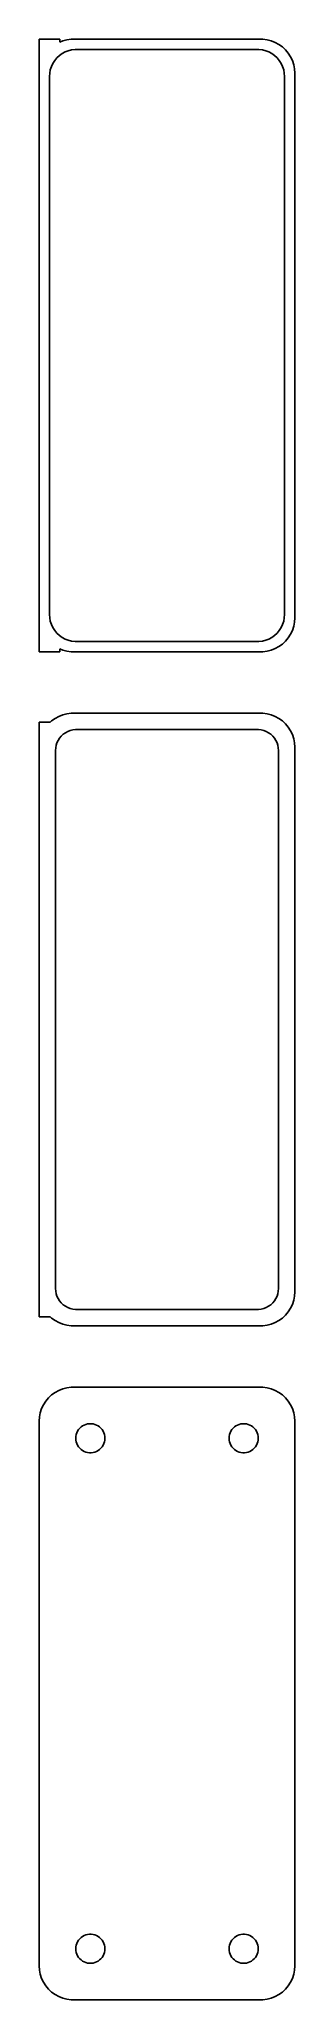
# Model space of a CAD drawing. Header units: metres. Extents: x -19 to 19, y 252 to 540.
import ezdxf

# ---------------------------------------------------------------- set-up
doc = ezdxf.new("R2010")
doc.units = ezdxf.units.M

msp = doc.modelspace()

# ---------------------------------------------------------------- linework, layer by layer
for p, q in [((-15.75, 539.979), (-18.75, 539.979)), ((-18.75, 539.979), (-18.75, 450.021)), ((-15.75, 539.575), (-15.75, 539.979)), ((-15.2951, 539.755), (-15.75, 539.575)), ((-14.6869, 539.911), (-15.2951, 539.755)), ((-14.0639, 539.99), (-14.6869, 539.911)), ((14.0639, 539.99), (-14.0639, 539.99)), ((14.6869, 539.911), (14.0639, 539.99)), ((15.2951, 539.755), (14.6869, 539.911)), ((15.8789, 539.524), (15.2951, 539.755)), ((16.4291, 539.222), (15.8789, 539.524)), ((16.9371, 538.853), (16.4291, 539.222)), ((17.3948, 538.423), (16.9371, 538.853)), ((-17.1243, 535.495), (-16.9691, 535.972)), ((-16.9691, 535.972), (-16.7552, 536.427)), ((-16.7552, 536.427), (-16.4861, 536.851)), ((-16.4861, 536.851), (-16.1659, 537.238)), ((-16.1659, 537.238), (-15.7997, 537.582)), ((-15.7997, 537.582), (-15.3933, 537.877)), ((-15.3933, 537.877), (-14.9531, 538.119)), ((-14.9531, 538.119), (-14.4861, 538.304)), ((-14.4861, 538.304), (-13.9995, 538.429)), ((-13.9995, 538.429), (-13.5012, 538.492)), ((-13.5012, 538.492), (13.5012, 538.492)), ((13.5012, 538.492), (13.9995, 538.429)), ((13.9995, 538.429), (14.4861, 538.304)), ((14.4861, 538.304), (14.9531, 538.119)), ((14.9531, 538.119), (15.3933, 537.877)), ((15.3933, 537.877), (15.7997, 537.582)), ((15.7997, 537.582), (16.1659, 537.238)), ((16.1659, 537.238), (16.4861, 536.851)), ((16.4861, 536.851), (16.7552, 536.427)), ((16.7552, 536.427), (16.9691, 535.972)), ((16.9691, 535.972), (17.1243, 535.495)), ((17.7951, 537.939), (17.3948, 538.423)), ((18.1315, 537.409), (17.7951, 537.939)), ((18.3989, 536.841), (18.1315, 537.409)), ((18.5929, 536.243), (18.3989, 536.841)), ((18.7106, 535.627), (18.5929, 536.243)), ((-17.25, 534.5), (-17.2184, 535.001)), ((-17.25, 455.5), (-17.25, 534.5)), ((-17.2184, 535.001), (-17.1243, 535.495)), ((17.1243, 535.495), (17.2184, 535.001)), ((17.2184, 535.001), (17.25, 534.5)), ((17.25, 534.5), (17.25, 455.5)), ((18.75, 535), (18.7106, 535.627)), ((18.75, 455), (18.75, 535)), ((-17.2184, 454.999), (-17.25, 455.5)), ((17.25, 455.5), (17.2184, 454.999)), ((-17.1243, 454.505), (-17.2184, 454.999)), ((-16.9691, 454.028), (-17.1243, 454.505)), ((-16.7552, 453.573), (-16.9691, 454.028)), ((-16.4861, 453.149), (-16.7552, 453.573)), ((-16.1659, 452.762), (-16.4861, 453.149)), ((-15.7997, 452.418), (-16.1659, 452.762)), ((-15.3933, 452.123), (-15.7997, 452.418)), ((15.7997, 452.418), (15.3933, 452.123)), ((16.1659, 452.762), (15.7997, 452.418)), ((16.4861, 453.149), (16.1659, 452.762)), ((16.7552, 453.573), (16.4861, 453.149)), ((16.9691, 454.028), (16.7552, 453.573)), ((17.1243, 454.505), (16.9691, 454.028)), ((17.2184, 454.999), (17.1243, 454.505)), ((17.7951, 452.061), (18.1315, 452.591)), ((18.1315, 452.591), (18.3989, 453.159)), ((18.3989, 453.159), (18.5929, 453.757)), ((18.5929, 453.757), (18.7106, 454.373)), ((18.7106, 454.373), (18.75, 455)), ((-18.75, 450.021), (-15.75, 450.021)), ((-15.75, 450.021), (-15.75, 450.425)), ((-15.75, 450.425), (-15.2951, 450.245)), ((-14.9531, 451.881), (-15.3933, 452.123)), ((-15.2951, 450.245), (-14.6869, 450.089)), ((-14.4861, 451.696), (-14.9531, 451.881)), ((-14.6869, 450.089), (-14.0639, 450.01)), ((-13.9995, 451.571), (-14.4861, 451.696)), ((-14.0639, 450.01), (14.0639, 450.01)), ((-13.5012, 451.508), (-13.9995, 451.571)), ((13.5012, 451.508), (-13.5012, 451.508)), ((13.9995, 451.571), (13.5012, 451.508)), ((14.4861, 451.696), (13.9995, 451.571)), ((14.0639, 450.01), (14.6869, 450.089)), ((14.9531, 451.881), (14.4861, 451.696)), ((14.6869, 450.089), (15.2951, 450.245)), ((15.3933, 452.123), (14.9531, 451.881)), ((15.2951, 450.245), (15.8789, 450.476)), ((15.8789, 450.476), (16.4291, 450.778)), ((16.4291, 450.778), (16.9371, 451.147)), ((16.9371, 451.147), (17.3948, 451.577)), ((17.3948, 451.577), (17.7951, 452.061)), ((-15.2951, 440.755), (-15.8789, 440.524)), ((-14.6869, 440.911), (-15.2951, 440.755)), ((-14.0639, 440.99), (-14.6869, 440.911)), ((14.0639, 440.99), (-14.0639, 440.99)), ((14.6869, 440.911), (14.0639, 440.99)), ((15.2951, 440.755), (14.6869, 440.911)), ((15.8789, 440.524), (15.2951, 440.755)), ((-17.15, 439.653), (-18.75, 439.653)), ((-18.75, 439.653), (-18.75, 352.347)), ((-16.9371, 439.853), (-17.15, 439.653)), ((-16.4291, 440.222), (-16.9371, 439.853)), ((-15.8789, 440.524), (-16.4291, 440.222)), ((-15.5192, 437.631), (-15.2342, 437.899)), ((-15.2342, 437.899), (-14.918, 438.128)), ((-14.918, 438.128), (-14.5754, 438.317)), ((-14.5754, 438.317), (-14.2119, 438.461)), ((-14.2119, 438.461), (-13.8333, 438.558)), ((-13.8333, 438.558), (-13.4454, 438.607)), ((-13.4454, 438.607), (13.4454, 438.607)), ((13.4454, 438.607), (13.8333, 438.558)), ((13.8333, 438.558), (14.2119, 438.461)), ((14.2119, 438.461), (14.5754, 438.317)), ((14.5754, 438.317), (14.918, 438.128)), ((14.918, 438.128), (15.2342, 437.899)), ((15.2342, 437.899), (15.5192, 437.631)), ((16.4291, 440.222), (15.8789, 440.524)), ((16.9371, 439.853), (16.4291, 440.222)), ((17.3948, 439.423), (16.9371, 439.853)), ((17.7951, 438.939), (17.3948, 439.423)), ((18.1315, 438.409), (17.7951, 438.939)), ((18.3989, 437.841), (18.1315, 438.409)), ((18.5929, 437.243), (18.3989, 437.841)), ((-16.3629, 435.5), (-16.3384, 435.89)), ((-16.3629, 356.5), (-16.3629, 435.5)), ((-16.3384, 435.89), (-16.2651, 436.274)), ((-16.2651, 436.274), (-16.1443, 436.646)), ((-16.1443, 436.646), (-15.9779, 437)), ((-15.9779, 437), (-15.7684, 437.33)), ((-15.7684, 437.33), (-15.5192, 437.631)), ((15.5192, 437.631), (15.7684, 437.33)), ((15.7684, 437.33), (15.9779, 437)), ((15.9779, 437), (16.1443, 436.646)), ((16.1443, 436.646), (16.2651, 436.274)), ((16.2651, 436.274), (16.3384, 435.89)), ((16.3384, 435.89), (16.3629, 435.5)), ((16.3629, 435.5), (16.3629, 356.5)), ((18.7106, 436.627), (18.5929, 437.243)), ((18.75, 436), (18.7106, 436.627)), ((18.75, 356), (18.75, 436)), ((-16.3384, 356.11), (-16.3629, 356.5)), ((-16.2651, 355.726), (-16.3384, 356.11)), ((-16.1443, 355.354), (-16.2651, 355.726)), ((-15.9779, 355), (-16.1443, 355.354)), ((-15.7684, 354.67), (-15.9779, 355)), ((-15.5192, 354.369), (-15.7684, 354.67)), ((-15.2342, 354.101), (-15.5192, 354.369)), ((15.5192, 354.369), (15.2342, 354.101)), ((15.7684, 354.67), (15.5192, 354.369)), ((15.9779, 355), (15.7684, 354.67)), ((16.1443, 355.354), (15.9779, 355)), ((16.2651, 355.726), (16.1443, 355.354)), ((16.3384, 356.11), (16.2651, 355.726)), ((16.3629, 356.5), (16.3384, 356.11)), ((18.3989, 354.159), (18.5929, 354.757)), ((18.5929, 354.757), (18.7106, 355.373)), ((18.7106, 355.373), (18.75, 356)), ((-18.75, 352.347), (-17.15, 352.347)), ((-17.15, 352.347), (-16.9371, 352.147)), ((-16.9371, 352.147), (-16.4291, 351.778)), ((-16.4291, 351.778), (-15.8789, 351.476)), ((-15.8789, 351.476), (-15.2951, 351.245)), ((-14.918, 353.872), (-15.2342, 354.101)), ((-14.5754, 353.683), (-14.918, 353.872)), ((-14.2119, 353.539), (-14.5754, 353.683)), ((-13.8333, 353.442), (-14.2119, 353.539)), ((-13.4454, 353.393), (-13.8333, 353.442)), ((13.4454, 353.393), (-13.4454, 353.393)), ((13.8333, 353.442), (13.4454, 353.393)), ((14.2119, 353.539), (13.8333, 353.442)), ((14.5754, 353.683), (14.2119, 353.539)), ((14.918, 353.872), (14.5754, 353.683)), ((15.2342, 354.101), (14.918, 353.872)), ((15.2951, 351.245), (15.8789, 351.476)), ((15.8789, 351.476), (16.4291, 351.778)), ((16.4291, 351.778), (16.9371, 352.147)), ((16.9371, 352.147), (17.3948, 352.577)), ((17.3948, 352.577), (17.7951, 353.061)), ((17.7951, 353.061), (18.1315, 353.591)), ((18.1315, 353.591), (18.3989, 354.159)), ((-15.2951, 351.245), (-14.6869, 351.089)), ((-14.6869, 351.089), (-14.0639, 351.01)), ((-14.0639, 351.01), (14.0639, 351.01)), ((14.0639, 351.01), (14.6869, 351.089)), ((14.6869, 351.089), (15.2951, 351.245)), ((-17.7951, 339.939), (-18.1315, 339.409)), ((-17.3948, 340.423), (-17.7951, 339.939)), ((-16.9371, 340.853), (-17.3948, 340.423)), ((-16.4291, 341.222), (-16.9371, 340.853)), ((-15.8789, 341.524), (-16.4291, 341.222)), ((-15.2951, 341.755), (-15.8789, 341.524)), ((-14.6869, 341.911), (-15.2951, 341.755)), ((-14.0639, 341.99), (-14.6869, 341.911)), ((14.0639, 341.99), (-14.0639, 341.99)), ((14.6869, 341.911), (14.0639, 341.99)), ((15.2951, 341.755), (14.6869, 341.911)), ((15.8789, 341.524), (15.2951, 341.755)), ((16.4291, 341.222), (15.8789, 341.524)), ((16.9371, 340.853), (16.4291, 341.222)), ((17.3948, 340.423), (16.9371, 340.853)), ((17.7951, 339.939), (17.3948, 340.423)), ((18.1315, 339.409), (17.7951, 339.939)), ((-18.7106, 337.627), (-18.75, 337)), ((-18.75, 337), (-18.75, 257)), ((-18.5929, 338.243), (-18.7106, 337.627)), ((-18.3989, 338.841), (-18.5929, 338.243)), ((-18.1315, 339.409), (-18.3989, 338.841)), ((18.3989, 338.841), (18.1315, 339.409)), ((18.5929, 338.243), (18.3989, 338.841)), ((18.7106, 337.627), (18.5929, 338.243)), ((18.75, 337), (18.7106, 337.627)), ((18.75, 257), (18.75, 337)), ((-13.3853, 334.5), (-13.3685, 334.768)), ((-13.3685, 334.232), (-13.3853, 334.5)), ((-13.3685, 334.768), (-13.3182, 335.031)), ((-13.3182, 333.969), (-13.3685, 334.232)), ((-13.3182, 335.031), (-13.2353, 335.286)), ((-13.2353, 335.286), (-13.1212, 335.529)), ((-13.1212, 335.529), (-12.9775, 335.755)), ((-12.9775, 335.755), (-12.8065, 335.962)), ((-12.8065, 335.962), (-12.6111, 336.145)), ((-12.6111, 336.145), (-12.3941, 336.303)), ((-12.3941, 336.303), (-12.1591, 336.432)), ((-12.1591, 336.432), (-11.9098, 336.531)), ((-11.9098, 336.531), (-11.6501, 336.597)), ((-11.6501, 336.597), (-11.3841, 336.631)), ((-11.3841, 336.631), (-11.1159, 336.631)), ((-11.1159, 336.631), (-10.8499, 336.597)), ((-10.8499, 336.597), (-10.5901, 336.531)), ((-10.5901, 336.531), (-10.3408, 336.432)), ((-10.3408, 336.432), (-10.1059, 336.303)), ((-10.1059, 336.303), (-9.8889, 336.145)), ((-9.8889, 336.145), (-9.69344, 335.962)), ((-9.69344, 335.962), (-9.52251, 335.755)), ((-9.52251, 335.755), (-9.37881, 335.529)), ((-9.37881, 335.529), (-9.26465, 335.286)), ((-9.26465, 335.286), (-9.18178, 335.031)), ((-9.18178, 335.031), (-9.13153, 334.768)), ((-9.13153, 334.232), (-9.18178, 333.969)), ((-9.13153, 334.768), (-9.1147, 334.5)), ((-9.1147, 334.5), (-9.13153, 334.232)), ((9.1147, 334.5), (9.13153, 334.768)), ((9.13153, 334.232), (9.1147, 334.5)), ((9.13153, 334.768), (9.18178, 335.031)), ((9.18178, 333.969), (9.13153, 334.232)), ((9.18178, 335.031), (9.26465, 335.286)), ((9.26465, 335.286), (9.37881, 335.529)), ((9.37881, 335.529), (9.52251, 335.755)), ((9.52251, 335.755), (9.69344, 335.962)), ((9.69344, 335.962), (9.8889, 336.145)), ((9.8889, 336.145), (10.1059, 336.303)), ((10.1059, 336.303), (10.3408, 336.432)), ((10.3408, 336.432), (10.5901, 336.531)), ((10.5901, 336.531), (10.8499, 336.597)), ((10.8499, 336.597), (11.1159, 336.631)), ((11.1159, 336.631), (11.3841, 336.631)), ((11.3841, 336.631), (11.6501, 336.597)), ((11.6501, 336.597), (11.9098, 336.531)), ((11.9098, 336.531), (12.1591, 336.432)), ((12.1591, 336.432), (12.3941, 336.303)), ((12.3941, 336.303), (12.6111, 336.145)), ((12.6111, 336.145), (12.8065, 335.962)), ((12.8065, 335.962), (12.9775, 335.755)), ((12.9775, 335.755), (13.1212, 335.529)), ((13.1212, 335.529), (13.2353, 335.286)), ((13.2353, 335.286), (13.3182, 335.031)), ((13.3182, 335.031), (13.3685, 334.768)), ((13.3685, 334.232), (13.3182, 333.969)), ((13.3685, 334.768), (13.3853, 334.5)), ((13.3853, 334.5), (13.3685, 334.232)), ((-13.2353, 333.714), (-13.3182, 333.969)), ((-13.1212, 333.471), (-13.2353, 333.714)), ((-12.9775, 333.245), (-13.1212, 333.471)), ((-12.8065, 333.038), (-12.9775, 333.245)), ((-12.6111, 332.855), (-12.8065, 333.038)), ((-12.3941, 332.697), (-12.6111, 332.855)), ((-12.1591, 332.568), (-12.3941, 332.697)), ((-11.9098, 332.469), (-12.1591, 332.568)), ((-11.6501, 332.403), (-11.9098, 332.469)), ((-11.3841, 332.369), (-11.6501, 332.403)), ((-11.1159, 332.369), (-11.3841, 332.369)), ((-10.8499, 332.403), (-11.1159, 332.369)), ((-10.5901, 332.469), (-10.8499, 332.403)), ((-10.3408, 332.568), (-10.5901, 332.469)), ((-10.1059, 332.697), (-10.3408, 332.568)), ((-9.8889, 332.855), (-10.1059, 332.697)), ((-9.69344, 333.038), (-9.8889, 332.855)), ((-9.52251, 333.245), (-9.69344, 333.038)), ((-9.37881, 333.471), (-9.52251, 333.245)), ((-9.26465, 333.714), (-9.37881, 333.471)), ((-9.18178, 333.969), (-9.26465, 333.714)), ((9.26465, 333.714), (9.18178, 333.969)), ((9.37881, 333.471), (9.26465, 333.714)), ((9.52251, 333.245), (9.37881, 333.471)), ((9.69344, 333.038), (9.52251, 333.245)), ((9.8889, 332.855), (9.69344, 333.038)), ((10.1059, 332.697), (9.8889, 332.855)), ((10.3408, 332.568), (10.1059, 332.697)), ((10.5901, 332.469), (10.3408, 332.568)), ((10.8499, 332.403), (10.5901, 332.469)), ((11.1159, 332.369), (10.8499, 332.403)), ((11.3841, 332.369), (11.1159, 332.369)), ((11.6501, 332.403), (11.3841, 332.369)), ((11.9098, 332.469), (11.6501, 332.403)), ((12.1591, 332.568), (11.9098, 332.469)), ((12.3941, 332.697), (12.1591, 332.568)), ((12.6111, 332.855), (12.3941, 332.697)), ((12.8065, 333.038), (12.6111, 332.855)), ((12.9775, 333.245), (12.8065, 333.038)), ((13.1212, 333.471), (12.9775, 333.245)), ((13.2353, 333.714), (13.1212, 333.471)), ((13.3182, 333.969), (13.2353, 333.714)), ((-13.3853, 259.5), (-13.3685, 259.768)), ((-13.3685, 259.232), (-13.3853, 259.5)), ((-13.3685, 259.768), (-13.3182, 260.031)), ((-13.3182, 258.969), (-13.3685, 259.232)), ((-13.3182, 260.031), (-13.2353, 260.286)), ((-13.2353, 260.286), (-13.1212, 260.529)), ((-13.1212, 260.529), (-12.9775, 260.755)), ((-12.9775, 260.755), (-12.8065, 260.962)), ((-12.8065, 260.962), (-12.6111, 261.145)), ((-12.6111, 261.145), (-12.3941, 261.303)), ((-12.3941, 261.303), (-12.1591, 261.432)), ((-12.1591, 261.432), (-11.9098, 261.531)), ((-11.9098, 261.531), (-11.6501, 261.597)), ((-11.6501, 261.597), (-11.3841, 261.631)), ((-11.3841, 261.631), (-11.1159, 261.631)), ((-11.1159, 261.631), (-10.8499, 261.597)), ((-10.8499, 261.597), (-10.5901, 261.531)), ((-10.5901, 261.531), (-10.3408, 261.432)), ((-10.3408, 261.432), (-10.1059, 261.303)), ((-10.1059, 261.303), (-9.8889, 261.145)), ((-9.8889, 261.145), (-9.69344, 260.962)), ((-9.69344, 260.962), (-9.52251, 260.755)), ((-9.52251, 260.755), (-9.37881, 260.529)), ((-9.37881, 260.529), (-9.26465, 260.286)), ((-9.26465, 260.286), (-9.18178, 260.031)), ((-9.18178, 260.031), (-9.13153, 259.768)), ((-9.13153, 259.232), (-9.18178, 258.969)), ((-9.13153, 259.768), (-9.1147, 259.5)), ((-9.1147, 259.5), (-9.13153, 259.232)), ((9.1147, 259.5), (9.13153, 259.768)), ((9.13153, 259.232), (9.1147, 259.5)), ((9.13153, 259.768), (9.18178, 260.031)), ((9.18178, 258.969), (9.13153, 259.232)), ((9.18178, 260.031), (9.26465, 260.286)), ((9.26465, 260.286), (9.37881, 260.529)), ((9.37881, 260.529), (9.52251, 260.755)), ((9.52251, 260.755), (9.69344, 260.962)), ((9.69344, 260.962), (9.8889, 261.145)), ((9.8889, 261.145), (10.1059, 261.303)), ((10.1059, 261.303), (10.3408, 261.432)), ((10.3408, 261.432), (10.5901, 261.531)), ((10.5901, 261.531), (10.8499, 261.597)), ((10.8499, 261.597), (11.1159, 261.631)), ((11.1159, 261.631), (11.3841, 261.631)), ((11.3841, 261.631), (11.6501, 261.597)), ((11.6501, 261.597), (11.9098, 261.531)), ((11.9098, 261.531), (12.1591, 261.432)), ((12.1591, 261.432), (12.3941, 261.303)), ((12.3941, 261.303), (12.6111, 261.145)), ((12.6111, 261.145), (12.8065, 260.962)), ((12.8065, 260.962), (12.9775, 260.755)), ((12.9775, 260.755), (13.1212, 260.529)), ((13.1212, 260.529), (13.2353, 260.286)), ((13.2353, 260.286), (13.3182, 260.031)), ((13.3182, 260.031), (13.3685, 259.768)), ((13.3685, 259.232), (13.3182, 258.969)), ((13.3685, 259.768), (13.3853, 259.5)), ((13.3853, 259.5), (13.3685, 259.232)), ((-18.75, 257), (-18.7106, 256.373)), ((-18.7106, 256.373), (-18.5929, 255.757)), ((-13.2353, 258.714), (-13.3182, 258.969)), ((-13.1212, 258.471), (-13.2353, 258.714)), ((-12.9775, 258.245), (-13.1212, 258.471)), ((-12.8065, 258.038), (-12.9775, 258.245)), ((-12.6111, 257.855), (-12.8065, 258.038)), ((-12.3941, 257.697), (-12.6111, 257.855)), ((-12.1591, 257.568), (-12.3941, 257.697)), ((-11.9098, 257.469), (-12.1591, 257.568)), ((-11.6501, 257.403), (-11.9098, 257.469)), ((-11.3841, 257.369), (-11.6501, 257.403)), ((-11.1159, 257.369), (-11.3841, 257.369)), ((-10.8499, 257.403), (-11.1159, 257.369)), ((-10.5901, 257.469), (-10.8499, 257.403)), ((-10.3408, 257.568), (-10.5901, 257.469)), ((-10.1059, 257.697), (-10.3408, 257.568)), ((-9.8889, 257.855), (-10.1059, 257.697)), ((-9.69344, 258.038), (-9.8889, 257.855)), ((-9.52251, 258.245), (-9.69344, 258.038)), ((-9.37881, 258.471), (-9.52251, 258.245)), ((-9.26465, 258.714), (-9.37881, 258.471)), ((-9.18178, 258.969), (-9.26465, 258.714)), ((9.26465, 258.714), (9.18178, 258.969)), ((9.37881, 258.471), (9.26465, 258.714)), ((9.52251, 258.245), (9.37881, 258.471)), ((9.69344, 258.038), (9.52251, 258.245)), ((9.8889, 257.855), (9.69344, 258.038)), ((10.1059, 257.697), (9.8889, 257.855)), ((10.3408, 257.568), (10.1059, 257.697)), ((10.5901, 257.469), (10.3408, 257.568)), ((10.8499, 257.403), (10.5901, 257.469)), ((11.1159, 257.369), (10.8499, 257.403)), ((11.3841, 257.369), (11.1159, 257.369)), ((11.6501, 257.403), (11.3841, 257.369)), ((11.9098, 257.469), (11.6501, 257.403)), ((12.1591, 257.568), (11.9098, 257.469)), ((12.3941, 257.697), (12.1591, 257.568)), ((12.6111, 257.855), (12.3941, 257.697)), ((12.8065, 258.038), (12.6111, 257.855)), ((12.9775, 258.245), (12.8065, 258.038)), ((13.1212, 258.471), (12.9775, 258.245)), ((13.2353, 258.714), (13.1212, 258.471)), ((13.3182, 258.969), (13.2353, 258.714)), ((18.5929, 255.757), (18.7106, 256.373)), ((18.7106, 256.373), (18.75, 257)), ((-18.5929, 255.757), (-18.3989, 255.159)), ((-18.3989, 255.159), (-18.1315, 254.591)), ((-18.1315, 254.591), (-17.7951, 254.061)), ((-17.7951, 254.061), (-17.3948, 253.577)), ((-17.3948, 253.577), (-16.9371, 253.147)), ((16.9371, 253.147), (17.3948, 253.577)), ((17.3948, 253.577), (17.7951, 254.061)), ((17.7951, 254.061), (18.1315, 254.591)), ((18.1315, 254.591), (18.3989, 255.159)), ((18.3989, 255.159), (18.5929, 255.757)), ((-16.9371, 253.147), (-16.4291, 252.778)), ((-16.4291, 252.778), (-15.8789, 252.476)), ((-15.8789, 252.476), (-15.2951, 252.245)), ((-15.2951, 252.245), (-14.6869, 252.089)), ((-14.6869, 252.089), (-14.0639, 252.01)), ((-14.0639, 252.01), (14.0639, 252.01)), ((14.0639, 252.01), (14.6869, 252.089)), ((14.6869, 252.089), (15.2951, 252.245)), ((15.2951, 252.245), (15.8789, 252.476)), ((15.8789, 252.476), (16.4291, 252.778)), ((16.4291, 252.778), (16.9371, 253.147))]:
    msp.add_line(p, q)

doc.saveas('drawing.dxf')
